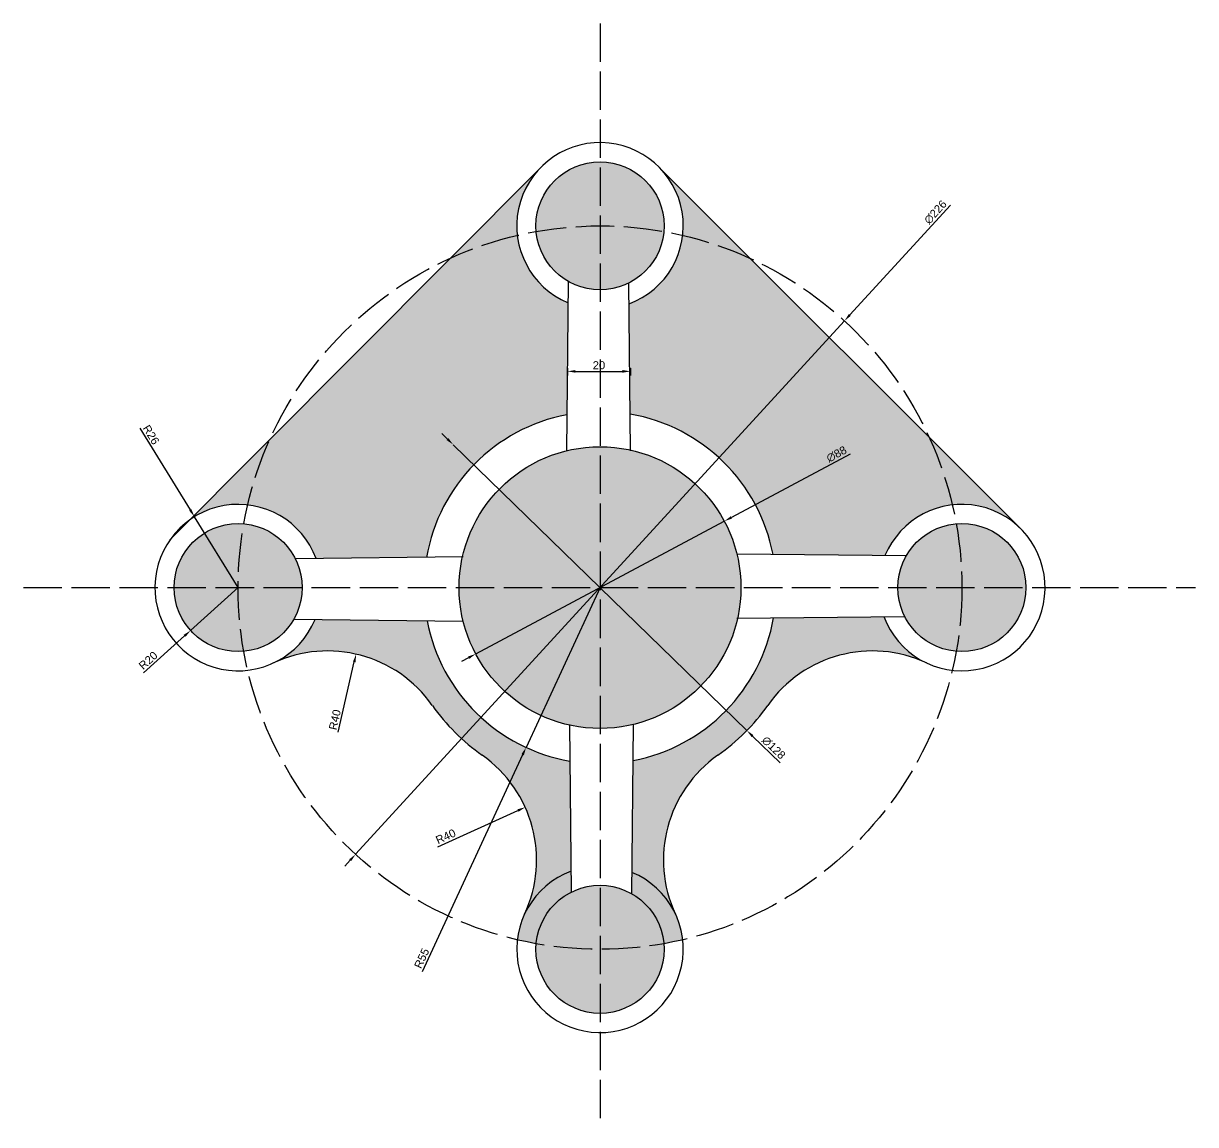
# Model space of a CAD drawing. Header units: millimetres. Extents: x 2986 to 4728, y 1033 to 1995.
# Drawn here: x 3824.2 to 4190.2, y 1302.3 to 1646.2 of the extents above; entities that cross this region are included whole.
import ezdxf

# ---------------------------------------------------------------- set-up
doc = ezdxf.new("R2010")
doc.units = ezdxf.units.MM
doc.linetypes.add('ACAD_ISO02W100', pattern=[15, 12, -3])
doc.styles.get("Standard").update_dxf_attribs({"font": 'arial.ttf'})
doc.dimstyles.new('ISO-25', dxfattribs={"dimtxt": 2.5, "dimasz": 2.5, "dimexe": 1.25, "dimexo": 0.625, "dimtad": 1, "dimdec": 0, "dimtxsty": 'Standard', "dimcen": 2.5, "dimadec": 0, "dimazin": 0, "dimtfac": 1, "dimtdec": 0, "dimtmove": 0, "dimatfit": 3, "dimfxl": 1, "dimarcsym": 0})

# ---------------------------------------------------------------- blocks, each defined once
blk = doc.blocks.new('*U50')
for p, q in [((-9.91, 4.76), (-10.44, -48.13)), ((9.56, -48.13), (8.98, 4.26))]:
    blk.add_line(p, q)
blk.add_circle((0, 22.13), 20)
blk.add_arc((0, 22.13), 26, 290.3743, 247.4278)
blk = doc.blocks.new('*U51')
at = {"color": 0, "linetype": 'ByBlock', "lineweight": -2, "transparency": 16777216}
blk.add_blockref('*U50', (4004.26, 1560.88), dxfattribs=at)
for p, rotation in [((3913.39, 1470), 90), ((4095.13, 1470), 269.9999999999999), ((4004.26, 1379.13), 180)]:
    blk.add_blockref('*U50', p, dxfattribs=dict(at, rotation=rotation))
blk = doc.blocks.new('*D52')
at = {"color": 0, "lineweight": -2, "transparency": 16777216}
for p, q in [((4113.67, 1589.45), (4082.27, 1555.17)), ((3927.93, 1386.68), (4080.59, 1553.33)), ((3926.24, 1384.84), (3924.55, 1382.99))]:
    blk.add_line(p, q, dxfattribs=at)
at = {"color": 0, "transparency": 16777216}
for points in [[(4081.97, 1555.46), (4082.58, 1554.89), (4080.59, 1553.33)], [(3925.93, 1385.12), (3926.55, 1384.55), (3927.93, 1386.68)]]:
    blk.add_solid(points, dxfattribs=at)
at = {"layer": 'Defpoints', "color": 0, "transparency": 16777216}
for p in [(4080.59, 1553.33), (3927.93, 1386.68)]:
    blk.add_point(p, dxfattribs=at)
at = {"color": 0, "transparency": 16777216, "insert": (4109.01, 1587.28), "char_height": 2.5, "attachment_point": 5, "rotation": 47.5098}
blk.add_mtext('∅226', dxfattribs=at)
blk = doc.blocks.new('*D53')
at = {"color": 0, "lineweight": -2, "transparency": 16777216}
for p, q in [((4082.38, 1511.72), (4045.28, 1491.91)), ((3965.44, 1449.28), (4043.07, 1490.73)), ((3963.24, 1448.1), (3961.03, 1446.93))]:
    blk.add_line(p, q, dxfattribs=at)
at = {"color": 0, "transparency": 16777216}
for points in [[(4045.08, 1492.27), (4045.47, 1491.54), (4043.07, 1490.73)], [(3963.04, 1448.47), (3963.43, 1447.74), (3965.44, 1449.28)]]:
    blk.add_solid(points, dxfattribs=at)
at = {"layer": 'Defpoints', "color": 0, "transparency": 16777216}
for p in [(4043.07, 1490.73), (3965.44, 1449.28)]:
    blk.add_point(p, dxfattribs=at)
at = {"color": 0, "transparency": 16777216, "insert": (4078.12, 1511.68), "char_height": 2.5, "attachment_point": 5, "rotation": 28.0977}
blk.add_mtext('∅88', dxfattribs=at)
blk = doc.blocks.new('*D54')
at = {"color": 0, "lineweight": -2, "transparency": 16777216}
for p, q in [((3956.61, 1516.4), (3954.82, 1518.14)), ((3958.41, 1514.65), (4050.11, 1425.36)), ((4060.5, 1415.24), (4051.9, 1423.61))]:
    blk.add_line(p, q, dxfattribs=at)
at = {"color": 0, "transparency": 16777216}
for points in [[(3956.91, 1516.7), (3956.32, 1516.1), (3958.41, 1514.65)], [(4052.19, 1423.91), (4051.61, 1423.31), (4050.11, 1425.36)]]:
    blk.add_solid(points, dxfattribs=at)
at = {"layer": 'Defpoints', "color": 0, "transparency": 16777216}
for p in [(3958.41, 1514.65), (4050.11, 1425.36)]:
    blk.add_point(p, dxfattribs=at)
at = {"color": 0, "transparency": 16777216, "insert": (4058.47, 1419.97), "char_height": 2.5, "attachment_point": 5, "rotation": 315.7617}
blk.add_mtext('∅128', dxfattribs=at)
blk = doc.blocks.new('*D55')
at = {"color": 0, "lineweight": -2, "transparency": 16777216}
for p, q in [((4004.26, 1470), (3981.17, 1420.09)), ((3948.79, 1350.11), (3980.12, 1417.82))]:
    blk.add_line(p, q, dxfattribs=at)
at = {"color": 0, "transparency": 16777216}
blk.add_solid([(3979.74, 1417.99), (3980.49, 1417.64), (3981.17, 1420.09)], dxfattribs=at)
at = {"layer": 'Defpoints', "color": 0, "transparency": 16777216}
for p in [(4004.26, 1470), (3981.17, 1420.09)]:
    blk.add_point(p, dxfattribs=at)
at = {"color": 0, "transparency": 16777216, "insert": (3948.59, 1354.19), "char_height": 2.5, "attachment_point": 5, "rotation": 65.1741}
blk.add_mtext('R55', dxfattribs=at)
blk = doc.blocks.new('*D56')
at = {"color": 0, "lineweight": -2, "transparency": 16777216}
blk.add_line((3953.57, 1389.04), (3978.63, 1400.36), dxfattribs=at)
at = {"color": 0, "transparency": 16777216}
blk.add_solid([(3978.46, 1400.74), (3978.8, 1399.98), (3980.91, 1401.39)], dxfattribs=at)
at = {"layer": 'Defpoints', "color": 0, "transparency": 16777216}
for p in [(3980.91, 1401.39), (3944.45, 1384.92)]:
    blk.add_point(p, dxfattribs=at)
at = {"color": 0, "transparency": 16777216, "insert": (3956.07, 1392.26), "char_height": 2.5, "attachment_point": 5, "rotation": 24.312}
blk.add_mtext('R40', dxfattribs=at)
blk = doc.blocks.new('*D57')
at = {"color": 0, "lineweight": -2, "transparency": 16777216}
blk.add_line((3922.51, 1424.79), (3927.53, 1446.76), dxfattribs=at)
at = {"color": 0, "transparency": 16777216}
blk.add_solid([(3927.12, 1446.85), (3927.93, 1446.66), (3928.08, 1449.19)], dxfattribs=at)
at = {"layer": 'Defpoints', "color": 0, "transparency": 16777216}
for p in [(3928.08, 1449.19), (3919.17, 1410.2)]:
    blk.add_point(p, dxfattribs=at)
at = {"color": 0, "transparency": 16777216, "insert": (3921.46, 1428.73), "char_height": 2.5, "attachment_point": 5, "rotation": 77.1294}
blk.add_mtext('R40', dxfattribs=at)
blk = doc.blocks.new('*D58')
at = {"color": 0, "lineweight": -2, "transparency": 16777216}
for p, q in [((3860.55, 1519.82), (3876.3, 1494.26)), ((3891.26, 1470), (3877.61, 1492.14))]:
    blk.add_line(p, q, dxfattribs=at)
at = {"color": 0, "transparency": 16777216}
blk.add_solid([(3876.66, 1494.48), (3875.95, 1494.05), (3877.61, 1492.14)], dxfattribs=at)
at = {"layer": 'Defpoints', "color": 0, "transparency": 16777216}
for p in [(3877.61, 1492.14), (3891.26, 1470)]:
    blk.add_point(p, dxfattribs=at)
at = {"color": 0, "transparency": 16777216, "insert": (3864.06, 1517.74), "char_height": 2.5, "attachment_point": 5, "rotation": 301.6545}
blk.add_mtext('R26', dxfattribs=at)
blk = doc.blocks.new('*D59')
at = {"color": 0, "lineweight": -2, "transparency": 16777216}
for p, q in [((3891.26, 1470), (3876.4, 1456.61)), ((3861.75, 1443.41), (3874.55, 1454.94))]:
    blk.add_line(p, q, dxfattribs=at)
at = {"color": 0, "transparency": 16777216}
blk.add_solid([(3874.27, 1455.25), (3874.83, 1454.63), (3876.4, 1456.61)], dxfattribs=at)
at = {"layer": 'Defpoints', "color": 0, "transparency": 16777216}
for p in [(3891.26, 1470), (3876.4, 1456.61)]:
    blk.add_point(p, dxfattribs=at)
at = {"color": 0, "transparency": 16777216, "insert": (3863.16, 1447.23), "char_height": 2.5, "attachment_point": 5, "rotation": 42.0329}
blk.add_mtext('R20', dxfattribs=at)
blk = doc.blocks.new('*D60')
at = {"color": 0, "lineweight": -2, "transparency": 16777216}
for p, q in [((3994.08, 1538.57), (3994.08, 1536.3)), ((3996.58, 1537.55), (4011.28, 1537.55)), ((4013.78, 1538.57), (4013.78, 1536.3))]:
    blk.add_line(p, q, dxfattribs=at)
at = {"color": 0, "transparency": 16777216}
for points in [[(3996.58, 1537.96), (3996.58, 1537.13), (3994.08, 1537.55)], [(4011.28, 1537.96), (4011.28, 1537.13), (4013.78, 1537.55)]]:
    blk.add_solid(points, dxfattribs=at)
at = {"layer": 'Defpoints', "color": 0, "transparency": 16777216}
for p in [(3994.08, 1539.19), (4013.78, 1539.19), (4013.78, 1537.55)]:
    blk.add_point(p, dxfattribs=at)
at = {"color": 0, "transparency": 16777216, "insert": (4003.93, 1539.45), "char_height": 2.5, "attachment_point": 5}
blk.add_mtext('20', dxfattribs=at)

msp = doc.modelspace()

# ---------------------------------------------------------------- hatches: boundary and pattern name
h = msp.add_hatch(color=256)
h.dxf.hatch_style = 1
h.set_gradient(color1=(248, 215, 49), color2=(242, 103, 34), tint=1)
h.paths.add_polyline_path([(3994.28, 1559, -0.271795), (3978.43, 1580.01, 0.049059), (3957.49, 1572.87), (3901.17, 1516.28, 0.047863), (3894.25, 1495.83, -0.282121), (3915.63, 1479.06), (3950.07, 1479.44, -0.311948), (3993.93, 1524.03)])
h.paths.add_polyline_path([(3985.83, 1601.35), (3957.49, 1572.87, -0.049059), (3978.43, 1580.01, -0.228431)])
h.paths.add_polyline_path([(4051.15, 1572.82, 0.049374), (4030.09, 1580.01, -0.282121), (4013.31, 1558.63), (4013.69, 1524.19, -0.311948), (4058.28, 1480.34), (4093.25, 1479.98, -0.271795), (4114.27, 1495.83, 0.049567), (4107.03, 1516.98)])
h.paths.add_polyline_path([(4023.86, 1600.09, -0.211102), (4030.09, 1580.01, -0.049374), (4051.15, 1572.82)])
h.paths.add_polyline_path([(3901.17, 1516.28), (3876.23, 1491.22, -0.184974), (3894.25, 1495.83, -0.047863)])
h.paths.add_polyline_path([(4107.03, 1516.98, -0.049567), (4114.27, 1495.83, -0.228957), (4135.64, 1488.4)])
h.paths.add_polyline_path([(3893.03, 1489.93, 0.044335), (3891.26, 1470), (3911.26, 1470, 0.388492)])
h.paths.add_polyline_path([(3893.03, 1489.93, 0.440412), (3871.26, 1470), (3891.26, 1470, -0.044335)])
h.paths.add_polyline_path([(3891.26, 1470), (3871.26, 1470, 0.440412), (3893.03, 1450.08, -0.044335)])
h.paths.add_polyline_path([(3911.26, 1470), (3891.26, 1470, 0.044335), (3893.03, 1450.08, 0.388492)])
h.paths.add_polyline_path([(3950.24, 1459.67), (3915.27, 1460.02, -0.18717), (3902.26, 1446.45, -0.363569), (3951.9, 1433.2, 0.08658), (3967.45, 1417.65, -0.363569), (3980.7, 1368, -0.197115), (3995.21, 1381.38), (3994.83, 1415.82, -0.311948)])
h.paths.add_polyline_path([(4041.06, 1417.65, 0.08658), (4056.62, 1433.2, -0.363569), (4106.26, 1446.45, -0.197115), (4092.88, 1460.95), (4058.44, 1460.57, -0.311948), (4014.59, 1415.98), (4014.24, 1381.01, -0.18717), (4027.82, 1368, -0.363569)])
h.paths.add_polyline_path([(3995.28, 1374.88), (3995.21, 1381.38, 0.197115), (3980.7, 1368, 0.080528), (3978.43, 1360, 0.013345), (3984.34, 1358.77, -0.259744)])
h.paths.add_polyline_path([(4014.24, 1381.01), (4014.17, 1374.38, -0.245664), (4024.18, 1358.77, 0.013345), (4030.09, 1360, 0.271795)])
h.paths.add_polyline_path([(4115.49, 1489.93, 0.388492), (4097.26, 1470), (4117.26, 1470, 0.044335)])
h.paths.add_polyline_path([(4115.49, 1489.93, -0.044335), (4117.26, 1470), (4137.26, 1470, 0.440412)])
h.paths.add_polyline_path([(4117.26, 1470), (4097.26, 1470, 0.388492), (4115.49, 1450.08, 0.044335)])
h.paths.add_polyline_path([(4137.26, 1470), (4117.26, 1470, -0.044335), (4115.49, 1450.08, 0.440412)])
h.paths.add_polyline_path([(4004.26, 1603, 0.414214), (3984.26, 1583, 0.022156), (3984.34, 1581.23, -0.044335), (4004.26, 1583)])
h.paths.add_polyline_path([(4004.26, 1603), (4004.26, 1583, -0.044335), (4024.18, 1581.23, 0.022156), (4024.26, 1583, 0.414214)])
h.paths.add_polyline_path([(4004.26, 1583, 0.044335), (3984.34, 1581.23, 0.388492), (4004.26, 1563)])
h.paths.add_polyline_path([(4024.18, 1581.23, 0.044335), (4004.26, 1583), (4004.26, 1563, 0.388492)])
h.paths.add_polyline_path([(4004.26, 1377, 0.388492), (3984.34, 1358.77, 0.044335), (4004.26, 1357)])
h.paths.add_polyline_path([(4014.17, 1374.38, 0.130384), (4004.26, 1377), (4004.26, 1357, 0.044335), (4024.18, 1358.77, 0.245664)])
h.paths.add_polyline_path([(4004.26, 1357, -0.044335), (3984.34, 1358.77, 0.022156), (3984.26, 1357, 0.414214), (4004.26, 1337)])
h.paths.add_polyline_path([(4024.26, 1357, 0.022156), (4024.18, 1358.77, -0.044335), (4004.26, 1357), (4004.26, 1337, 0.414214)])
at = {"true_color": 0xf1eb1f}
h = msp.add_hatch(color=2, dxfattribs=at)
h.dxf.hatch_style = 1
h.paths.add_polyline_path([(4004.26, 1514, 0.414214), (3960.26, 1470), (4004.26, 1470)])
h.paths.add_polyline_path([(4004.26, 1514), (4004.26, 1470), (4048.26, 1470, 0.414214)])
h.paths.add_polyline_path([(4004.26, 1470), (3960.26, 1470, 0.414214), (4004.26, 1426)])
h.paths.add_polyline_path([(4048.26, 1470), (4004.26, 1470), (4004.26, 1426, 0.414214)])

# ---------------------------------------------------------------- linework, layer by layer
at = {"color": 242, "linetype": 'ACAD_ISO02W100', "true_color": 0xcd2027}
for p, q in [((4004.26, 1646.24), (4004.26, 1302.26)), ((3824.21, 1470), (4190.23, 1470))]:
    msp.add_line(p, q, dxfattribs=at)
for p, q in [((3869.97, 1484.93), (3985.83, 1601.35)), ((4023.86, 1600.09), (4135.64, 1488.4))]:
    msp.add_line(p, q)
msp.add_circle((4004.26, 1470), 113, dxfattribs=at)
msp.add_circle((4004.26, 1470), 44)
for centre, radius, start, end in [((4004.26, 1470), 55, 100.8262, 170.1271), ((4004.26, 1470), 55, 10.8262, 80.1271), ((4004.26, 1470), 55, 280.8262, 350.1271), ((4004.26, 1470), 55, 190.8262, 260.1271), ((3919.17, 1410.2), 40, 35.1034, 115.0222), ((4089.34, 1410.2), 40, 64.9778, 144.8966), ((4004.26, 1470), 64, 215.1034, 234.8966), ((4004.26, 1470), 64, 305.1034, 324.8966), ((3944.45, 1384.92), 40, 334.9778, 54.8966), ((4064.06, 1384.92), 40, 125.1034, 205.0222)]:
    msp.add_arc(centre, radius, start, end)

# ---------------------------------------------------------------- block references
msp.add_blockref('*U51', (0, 0))

# ---------------------------------------------------------------- dimensions: what is measured, and where the dimension line sits
for p1, p2, picture, middle in [((3927.93, 1386.68), (4080.59, 1553.33), '*D52', (4110.46, 1585.95)), ((3965.44, 1449.28), (4043.07, 1490.73), '*D53', (4079.05, 1509.94))]:
    dim = msp.add_diameter_dim_2p(p1=p1, p2=p2, dimstyle='ISO-25')
    dim.commit()
    dim.dimension.update_dxf_attribs({"geometry": picture, "text_midpoint": middle, "dimtype": 163})
dim = msp.add_linear_dim(base=(4013.78, 1537.55), p1=(3994.08, 1539.19), p2=(4013.78, 1539.19), dimstyle='ISO-25')
dim.commit()
dim.dimension.update_dxf_attribs({"geometry": '*D60', "text_midpoint": (4003.93, 1539.45)})
for center, mpoint, picture, middle in [((3891.26, 1470), (3877.61, 1492.14), '*D58', (3862.44, 1516.74)), ((3891.26, 1470), (3876.4, 1456.61), '*D59', (3864.43, 1445.82)), ((4004.26, 1470), (3981.17, 1420.09), '*D55', (3950.31, 1353.4)), ((3919.17, 1410.2), (3928.08, 1449.19), '*D57', (3923.31, 1428.31)), ((3944.45, 1384.92), (3980.91, 1401.39), '*D56', (3956.86, 1390.52))]:
    dim = msp.add_radius_dim(center=center, mpoint=mpoint, dimstyle='ISO-25')
    dim.commit()
    dim.dimension.update_dxf_attribs({"geometry": picture, "text_midpoint": middle, "dimtype": 164})
dim = msp.add_diameter_dim_2p(p1=(3958.41, 1514.65), p2=(4050.11, 1425.36), dimstyle='ISO-25')
dim.commit()
dim.dimension.update_dxf_attribs({"geometry": '*D54', "text_midpoint": (4058.47, 1419.97)})

doc.saveas('drawing.dxf')
